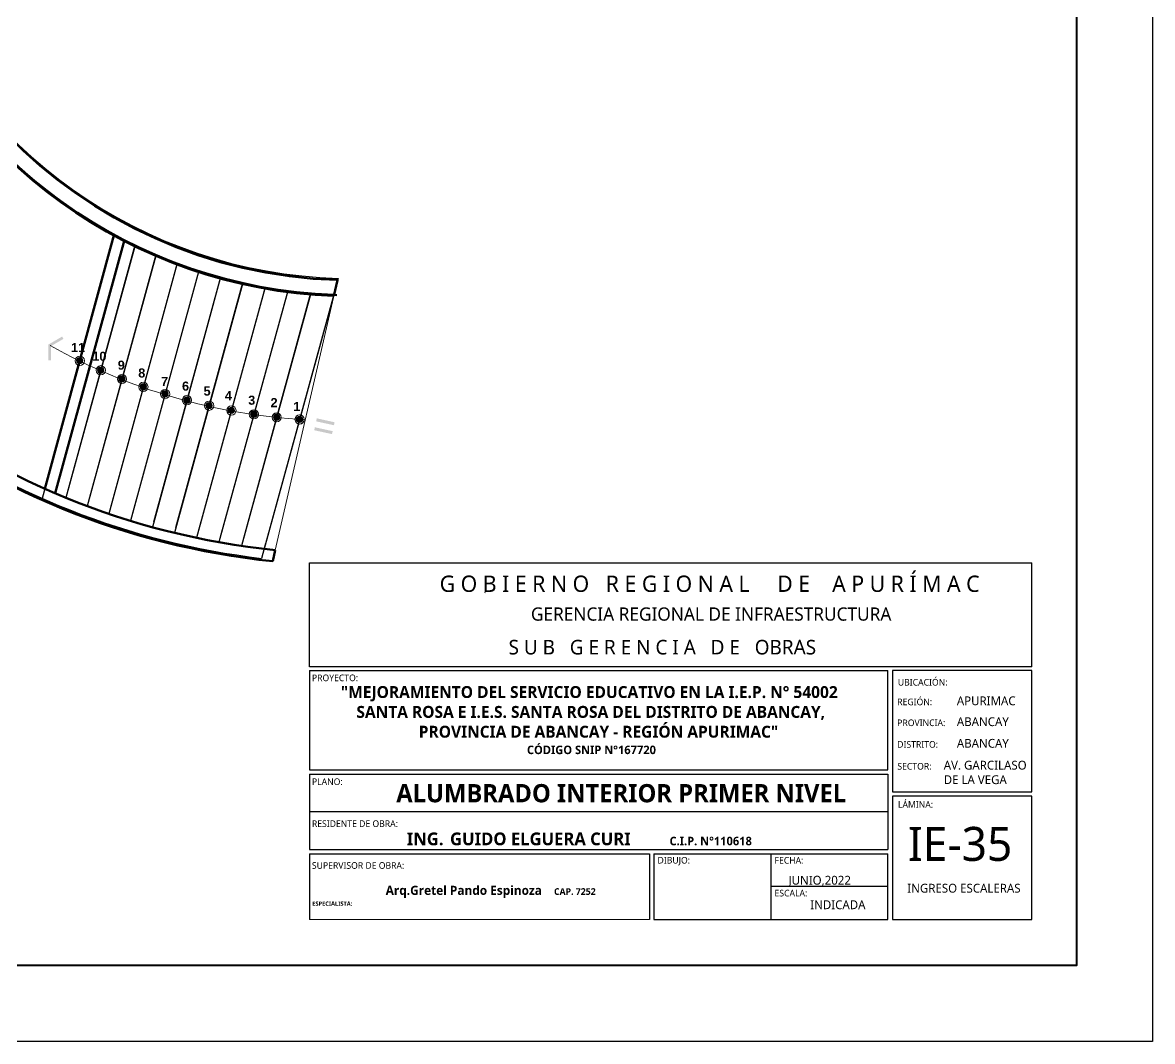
# Model space of a CAD drawing. Header units: millimetres. Extents: x 160.3 to 243.9, y 68.8 to 93.8.
# Drawn here: x 180.95 to 195.84, y 68.8 to 82.22 of the extents above; entities that cross this region are included whole.
import ezdxf

# ---------------------------------------------------------------- set-up
doc = ezdxf.new("R2010")
doc.units = ezdxf.units.MM
for name, color, linetype, lineweight in [('ARQ', 252, 'Continuous', 0), ('COLUMNAS 50', 7, 'Continuous', 50), ('Equipamiento SR', 253, 'Continuous', 0), ('GRAFO 0 BLANCO', 7, 'Continuous', 0), ('GRAFO00', 7, 'Continuous', 0), ('LINEAS_IND.', 252, 'Continuous', 5), ('Membrete', 250, 'Continuous', 15), ('Muros el', 7, 'Continuous', 50)]:
    doc.layers.add(name, color=color, linetype=linetype, lineweight=lineweight)
doc.styles.add('Generales', font='trebuc.ttf', dxfattribs={"height": 0.22})
doc.styles.add('GENERATED_STYLE_1', font='')
doc.styles.get('GENERATED_STYLE_1').set_extended_font_data('Arial', bold=True)

msp = doc.modelspace()

# ---------------------------------------------------------------- hatches: boundary and pattern name
at = {"layer": 'Equipamiento SR'}
for points in [[(181.674, 77.796, -1), (181.733, 77.737, -1)], [(181.674, 77.796, -1), (181.733, 77.737, -1)], [(181.95, 77.671, -1), (182.01, 77.611, -1)], [(181.95, 77.671, -1), (182.01, 77.611, -1)], [(182.23, 77.556, -1), (182.289, 77.497, -1)], [(182.23, 77.556, -1), (182.289, 77.497, -1)], [(182.512, 77.452, -1), (182.572, 77.392, -1)], [(182.512, 77.452, -1), (182.572, 77.392, -1)], [(182.798, 77.358, -1), (182.857, 77.299, -1)], [(182.798, 77.358, -1), (182.857, 77.299, -1)], [(183.086, 77.276, -1), (183.146, 77.216, -1)], [(183.086, 77.276, -1), (183.146, 77.216, -1)], [(183.378, 77.204, -1), (183.437, 77.145, -1)], [(183.378, 77.204, -1), (183.437, 77.145, -1)], [(183.672, 77.142, -1), (183.731, 77.083, -1)], [(183.672, 77.142, -1), (183.731, 77.083, -1)], [(183.969, 77.091, -1), (184.028, 77.032, -1)], [(183.969, 77.091, -1), (184.028, 77.032, -1)], [(184.269, 77.051, -1), (184.329, 76.992, -1)], [(184.269, 77.051, -1), (184.329, 76.992, -1)], [(184.572, 77.022, -1), (184.632, 76.963, -1)], [(184.572, 77.022, -1), (184.632, 76.963, -1)]]:
    msp.add_hatch(color=256, dxfattribs=at).paths.add_polyline_path(points)
at = {"layer": 'GRAFO00'}
for points in [[(181.291, 77.769), (181.326, 77.769), (181.326, 77.959), (181.49, 78.054), (181.472, 78.084), (181.291, 77.979)], [(181.291, 77.769), (181.326, 77.769), (181.326, 77.959), (181.49, 78.054), (181.472, 78.084), (181.291, 77.979)], [(181.733, 77.797, -1), (181.674, 77.737, -1)], [(182.01, 77.671, -1), (181.95, 77.611, -1)], [(182.289, 77.556, -1), (182.23, 77.496, -1)], [(182.572, 77.452, -1), (182.513, 77.392, -1)], [(182.857, 77.358, -1), (182.798, 77.299, -1)], [(183.146, 77.276, -1), (183.086, 77.216, -1)], [(183.437, 77.204, -1), (183.378, 77.144, -1)], [(183.731, 77.142, -1), (183.672, 77.083, -1)], [(184.028, 77.091, -1), (183.969, 77.032, -1)], [(184.328, 77.052, -1), (184.269, 76.992, -1)], [(184.631, 77.023, -1), (184.572, 76.963, -1)]]:
    msp.add_hatch(color=256, dxfattribs=at).paths.add_polyline_path(points)
h = msp.add_hatch(color=256, dxfattribs=at)
h.paths.add_polyline_path([(185.029, 76.799), (185.038, 76.838), (184.803, 76.889), (184.795, 76.85)])
h.paths.add_polyline_path([(185.055, 76.916), (185.063, 76.955), (184.829, 77.007), (184.82, 76.967)])

# ---------------------------------------------------------------- linework, layer by layer
msp.add_lwpolyline([(195.843, 93.848), (195.843, 68.798), (160.343, 68.798), (160.343, 93.848), (195.843, 93.848)])
at = {"lineweight": 40}
msp.add_lwpolyline([(194.843, 92.848), (194.843, 69.798), (161.343, 69.798), (161.343, 92.848)], close=True, dxfattribs=at)
at = {"elevation": 0}
msp.add_lwpolyline([(179.355, 82.946, 0.304427), (185.11, 78.851, 0.28118)], format="xyb", dxfattribs=at)
at = {"color": 240, "true_color": 0xed1f24, "elevation": 0}
for points in [[(182.156, 79.413), (181.209, 75.951)], [(182.429, 79.273), (181.522, 75.96)], [(182.705, 79.147), (181.803, 75.85)], [(182.985, 79.034), (182.087, 75.749)], [(183.269, 78.935), (182.372, 75.657)], [(183.557, 78.849), (182.661, 75.573)], [(183.848, 78.776), (182.951, 75.498)], [(184.143, 78.717), (183.244, 75.432)], [(184.441, 78.671), (183.539, 75.375)], [(184.744, 78.639), (183.837, 75.327)], [(185.083, 78.742), (184.137, 75.287)]]:
    msp.add_lwpolyline(points, dxfattribs=at)
at = {"color": 4, "lineweight": 0, "elevation": 0}
for points in [[(181.539, 76.028), (182.432, 79.292)], [(182.708, 79.166), (181.82, 75.918)], [(182.103, 75.817), (182.988, 79.054)], [(183.272, 78.955), (182.389, 75.725)], [(182.677, 75.642), (183.56, 78.869)], [(183.851, 78.797), (182.968, 75.567)], [(183.261, 75.501), (184.146, 78.738)], [(184.445, 78.692), (183.556, 75.444)], [(183.854, 75.396), (184.747, 78.66)], [(185.053, 78.643), (184.154, 75.357)]]:
    msp.add_lwpolyline(points, dxfattribs=at)
at = {"elevation": 0}
for points in [[(185.11, 78.851), (185.053, 78.643)], [(184.154, 75.357), (184.101, 75.162)]]:
    msp.add_lwpolyline(points, dxfattribs=at)
at = {"color": 4, "lineweight": 0, "elevation": 0}
msp.add_lwpolyline([(184.677, 76.987, -0.113719), (181.313, 77.966, -0.141314)], format="xyb", dxfattribs=at)
for radius, start, end in [(6.539, 200.5617, 268.0066), (10.085, 204.3346, 263.2818)]:
    msp.add_arc((185.281, 85.178, 0), radius, start, end)
at = {"layer": 'COLUMNAS 50', "linetype": 'Continuous'}
msp.add_line((185.052, 78.621, 0), (185.1, 78.829, 0), dxfattribs=at)
at = {"layer": 'COLUMNAS 50', "linetype": 'Continuous', "elevation": 0}
msp.add_lwpolyline([(184.282, 75.271), (184.248, 75.124)], dxfattribs=at)
at = {"layer": 'COLUMNAS 50', "linetype": 'Continuous'}
for radius, start, end in [(6.329, 180, 268.3373), (6.539, 200.371, 267.9702), (6.529, 200.3746, 268.3373), (9.935, 198.7016, 264.2133), (10.085, 199.344, 264.1063)]:
    msp.add_arc((185.284, 85.156, 0), radius, start, end, dxfattribs=at)
at = {"layer": 'Equipamiento SR'}
for centre in [(181.703, 77.767, 0), (181.703, 77.767, 0), (181.703, 77.767, 0), (181.703, 77.767, 0), (181.98, 77.641, 0), (181.98, 77.641, 0), (181.98, 77.641, 0), (181.98, 77.641, 0), (182.26, 77.526, 0), (182.26, 77.526, 0), (182.26, 77.526, 0), (182.26, 77.526, 0), (182.542, 77.422, 0), (182.542, 77.422, 0), (182.542, 77.422, 0), (182.542, 77.422, 0), (182.828, 77.329, 0), (182.828, 77.329, 0), (182.828, 77.329, 0), (182.828, 77.329, 0), (183.116, 77.246, 0), (183.116, 77.246, 0), (183.116, 77.246, 0), (183.116, 77.246, 0), (183.407, 77.174, 0), (183.407, 77.174, 0), (183.407, 77.174, 0), (183.407, 77.174, 0), (183.701, 77.112, 0), (183.701, 77.112, 0), (183.701, 77.112, 0), (183.701, 77.112, 0), (183.999, 77.062, 0), (183.999, 77.062, 0), (183.999, 77.062, 0), (183.999, 77.062, 0), (184.299, 77.022, 0), (184.299, 77.022, 0), (184.299, 77.022, 0), (184.299, 77.022, 0), (184.602, 76.993, 0), (184.602, 76.993, 0), (184.602, 76.993, 0), (184.602, 76.993, 0)]:
    msp.add_circle(centre, 0.042, dxfattribs=at)
at = {"layer": 'GRAFO 0 BLANCO', "color": 7}
msp.add_line((184.282, 75.271, 0), (185.1, 78.829, 0), dxfattribs=at)
at = {"layer": 'GRAFO00'}
for centre, radius in [((181.705, 77.765, 0), 0.061), ((181.703, 77.767, 0), 0.042), ((181.703, 77.767, 0), 0.042), ((181.703, 77.767, 0), 0.042), ((181.981, 77.64, 0), 0.061), ((181.98, 77.641, 0), 0.042), ((181.98, 77.641, 0), 0.042), ((181.98, 77.641, 0), 0.042), ((182.261, 77.525, 0), 0.061), ((182.26, 77.526, 0), 0.042), ((182.26, 77.526, 0), 0.042), ((182.26, 77.526, 0), 0.042), ((182.543, 77.421, 0), 0.061), ((182.542, 77.422, 0), 0.042), ((182.542, 77.422, 0), 0.042), ((182.542, 77.422, 0), 0.042), ((182.829, 77.327, 0), 0.061), ((182.828, 77.329, 0), 0.042), ((182.828, 77.329, 0), 0.042), ((182.828, 77.329, 0), 0.042), ((183.117, 77.245, 0), 0.061), ((183.116, 77.246, 0), 0.042), ((183.116, 77.246, 0), 0.042), ((183.116, 77.246, 0), 0.042), ((183.409, 77.173, 0), 0.061), ((183.407, 77.174, 0), 0.042), ((183.407, 77.174, 0), 0.042), ((183.407, 77.174, 0), 0.042), ((183.703, 77.111, 0), 0.061), ((183.701, 77.112, 0), 0.042), ((183.701, 77.112, 0), 0.042), ((183.701, 77.112, 0), 0.042), ((184, 77.06, 0), 0.061), ((183.999, 77.062, 0), 0.042), ((183.999, 77.062, 0), 0.042), ((183.999, 77.062, 0), 0.042), ((184.3, 77.02, 0), 0.061), ((184.299, 77.022, 0), 0.042), ((184.299, 77.022, 0), 0.042), ((184.299, 77.022, 0), 0.042), ((184.602, 76.993, 0), 0.061), ((184.603, 76.992, 0), 0.061), ((184.602, 76.993, 0), 0.042), ((184.602, 76.993, 0), 0.042), ((184.602, 76.993, 0), 0.042), ((184.602, 76.993, 0), 0.042)]:
    msp.add_circle(centre, radius, dxfattribs=at)
at = {"layer": 'LINEAS_IND.', "color": 7, "ltscale": 0.5}
msp.add_line((187.04, 74.714, 0.571), (187.052, 74.708, 0.571), dxfattribs=at)
msp.add_line((187.04, 74.714, 0.571), (187.052, 74.708, 0.571), dxfattribs=at)
at = {"layer": 'Membrete', "color": 7, "lineweight": 30, "ltscale": 0.5}
for p, q in [((184.732, 73.735), (184.732, 75.104)), ((184.732, 75.104), (194.254, 75.104)), ((194.254, 73.735), (184.732, 73.735)), ((184.732, 73.685), (192.355, 73.685)), ((184.732, 73.685), (184.732, 72.376)), ((184.734, 72.376), (192.355, 72.376)), ((184.734, 72.317), (192.355, 72.317)), ((184.734, 72.317), (184.734, 71.327)), ((192.355, 72.317), (192.355, 71.327)), ((192.355, 71.822), (184.734, 71.822)), ((184.734, 71.327), (192.355, 71.327)), ((184.734, 71.271), (189.214, 71.271)), ((184.734, 71.271), (184.734, 70.406)), ((189.214, 71.271), (189.214, 70.406)), ((189.272, 71.271), (192.355, 71.271)), ((189.272, 71.271), (189.272, 70.406)), ((192.355, 70.839), (190.814, 70.839))]:
    msp.add_line(p, q, dxfattribs=at)
at = {"layer": 'Membrete', "color": 7, "lineweight": 20, "ltscale": 0.5}
msp.add_line((194.254, 75.104), (184.732, 75.104), dxfattribs=at)
msp.add_lwpolyline([(194.254, 73.735), (194.254, 75.104)], dxfattribs=at)
at = {"layer": 'Membrete', "color": 7, "lineweight": 30, "ltscale": 0.5}
for points in [[(194.254, 73.735), (194.254, 75.104)], [(192.355, 72.376), (192.355, 73.685)], [(189.272, 70.406), (192.355, 70.406), (192.355, 71.271)], [(190.814, 71.271), (190.814, 70.406)]]:
    msp.add_lwpolyline(points, dxfattribs=at)
for points in [[(194.254, 73.685), (192.419, 73.685), (192.419, 72.087), (194.254, 72.087)], [(194.254, 72.031), (192.419, 72.031), (192.419, 70.406), (194.254, 70.406)]]:
    msp.add_lwpolyline(points, close=True, dxfattribs=at)
at = {"layer": 'Membrete', "color": 7, "lineweight": 18, "ltscale": 0.5}
msp.add_lwpolyline([(184.734, 70.406), (189.214, 70.406)], dxfattribs=at)
msp.add_lwpolyline([(184.734, 70.406), (189.214, 70.406)], dxfattribs=at)
at = {"layer": 'Muros el', "ltscale": 0.05, "elevation": 0}
for points in [[(182.159, 79.432), (181.242, 76.08)], [(182.295, 79.36), (181.381, 76.02)]]:
    msp.add_lwpolyline(points, dxfattribs=at)

# ---------------------------------------------------------------- texts
at = {"char_height": 0.12, "width": 0.20618, "attachment_point": 7, "rotation": 360, "style": 'GENERATED_STYLE_1'}
for s, insert in [('11', (181.589, 77.879, 0)), ('10', (181.869, 77.763, 0)), ('9', (182.205, 77.646, 0)), ('8', (182.475, 77.543, 0)), ('7', (182.775, 77.432, 0)), ('6', (183.052, 77.37, 0)), ('5', (183.336, 77.305, 0)), ('4', (183.617, 77.246, 0)), ('3', (183.924, 77.184, 0)), ('2', (184.219, 77.154, 0)), ('1', (184.518, 77.102, 0))]:
    msp.add_mtext(s, dxfattribs=dict(at, insert=insert))
at = {"layer": 'ARQ', "ltscale": 0.5, "insert": (185.737, 70.848), "char_height": 0.11921, "width": 4.28418, "attachment_point": 1, "style": 'Generales'}
msp.add_mtext('{\\fTrebuchet MS|b1|i0|c0|p34;\\H1.0054x;Arq.Gretel Pando Espinoza \\H0.73511x;    CAP. 7252}', dxfattribs=at)
at = {"layer": 'Membrete', "color": 7, "lineweight": 5, "style": 'Generales'}
for s, height, p in [('G O B I E R N O   R E G I O N A L     D E    A P U R Í M A C   ', 0.21504, (186.448, 74.72)), ('GERENCIA REGIONAL DE INFRAESTRUCTURA', 0.17436, (187.651, 74.341)), ('S U B   G E R E N C I A   D E   OBRAS', 0.19179, (187.356, 73.896))]:
    msp.add_text(s, height=height, dxfattribs=at).set_placement(p)
at = {"layer": 'Membrete', "color": 7, "ltscale": 0.5, "style": 'Generales'}
for s, height, p in [('PROYECTO:', 0.0872, (184.764, 73.544)), ('UBICACIÓN:', 0.0872, (192.487, 73.486)), ('REGIÓN:', 0.0872, (192.479, 73.227)), ('APURIMAC', 0.1162, (193.265, 73.227)), ('PROVINCIA:', 0.0872, (192.479, 72.952)), ('ABANCAY', 0.1162, (193.265, 72.952)), ('DISTRITO:', 0.0872, (192.479, 72.667)), ('ABANCAY', 0.1162, (193.265, 72.667)), ('SECTOR: ', 0.0872, (192.481, 72.379)), ('AV. GARCILASO  ', 0.11624, (193.092, 72.379)), ('PLANO:', 0.0872, (184.764, 72.176)), ('DE LA VEGA', 0.1162, (193.092, 72.188)), ('LÁMINA:', 0.0872, (192.489, 71.876)), ('RESIDENTE DE OBRA:', 0.08718, (184.764, 71.623)), ('IE-35', 0.448, (192.619, 71.176)), ('DIBUJO:', 0.0872, (189.32, 71.141)), ('FECHA:', 0.0872, (190.862, 71.14)), ('SUPERVISOR DE OBRA:', 0.08718, (184.764, 71.072)), ('JUNIO,2022', 0.1162, (191.046, 70.863)), ('ESCALA:', 0.0872, (190.862, 70.708)), ('INGRESO ESCALERAS', 0.11624, (192.612, 70.758)), ('INDICADA', 0.1162, (191.333, 70.54))]:
    msp.add_text(s, height=height, dxfattribs=at).set_placement(p)
at = {"layer": 'Membrete', "color": 7, "ltscale": 0.5, "attachment_point": 1, "style": 'Generales'}
for s, insert, char_height, width in [('\\pi0.5376;{\\fTrebuchet MS|b1|i0|c0|p34;\\H0.6891x;"MEJORAMIENTO DEL SERVICIO EDUCATIVO EN LA I.E.P. N° 54002 \\P\\pi0.74287;SANTA ROSA E I.E.S. SANTA ROSA DEL DISTRITO DE ABANCAY, \\P\\pi1.5647;PROVINCIA DE ABANCAY - REGIÓN APURIMAC"\\H1.4512x;\\P\\pi2.9906;\\H0.49222x;CÓDIGO SNIP N°167720}', (184.608, 73.479), 0.227544, 7.67255), ('{\\fTrebuchet MS|b1|i0|c0|p34;ALUMBRADO INTERIOR PRIMER NIVEL}', (185.876, 72.188), 0.24019, 7.41882), ('\\pi-0.47999,l0.66961,t0.66961;{\\fTrebuchet MS|b1|i0|c0|p34;\\H0.88598x;ING.^IGUIDO ELGUERA CURI         \\H0.66667x;C.I.P. N°110618}', (185.826, 71.55), 0.18962, 5.90179), ('{\\fTrebuchet MS|b1|i0|c0|p34;ESPECIALISTA:}', (184.769, 70.641), 0.056, 0.97941)]:
    msp.add_mtext(s, dxfattribs=dict(at, insert=insert, char_height=char_height, width=width))

doc.saveas('drawing.dxf')
